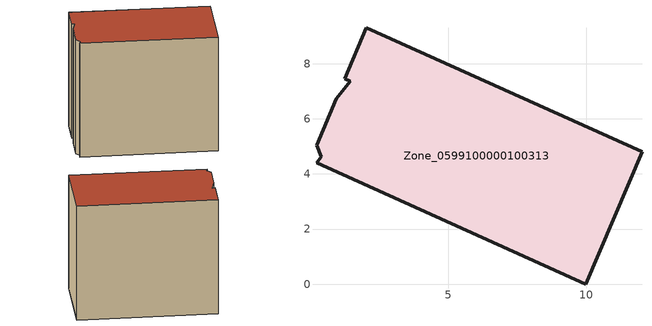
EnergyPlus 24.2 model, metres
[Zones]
Zone_0599100000100313
 floor ground (C_G): 10,0 0.23,4.41 0.39,4.62 0.22,5.04 0.94,6.73 1.45,7.37 1.25,7.46 2.04,9.3 12.03,4.8 z0
 wall outside (C_F): 12.03,4.8 2.04,9.3 1.25,7.46 1.45,7.37 0.94,6.73 0.22,5.04 0.39,4.62 0.23,4.41 10,0 12.03,4.8 z0:9.91
 roof outside (C_R): 0.23,4.41 10,0 12.03,4.8 2.04,9.3 1.25,7.46 1.45,7.37 0.94,6.73 0.22,5.04 0.39,4.62 z9.91
[BUILDING]
Pand.0599100000100313: North Axis=0; Terrain=City; Loads Convergence Tolerance Value=0.04; Temperature Convergence Tolerance Value=0.4; Solar Distribution=FullExterior; Maximum Number of Warmup Days=25; Minimum Number of Warmup Days=1
[Site:Location]
Rotterdam.The.Hague.AP_ZH_NLD Design_Conditions: Latitude=51.96; Longitude=4.45; Time Zone=1; Elevation=-4.5
[SITE:GROUNDTEMPERATURE:BUILDINGSURFACE]
18, 18, 18, 18, 18, 18, 18, 18, 18, 18, 18, 18
[MATERIAL] Thermal Absorptance=0.9; Solar Absorptance=0.7; Visible Absorptance=0.7
Name | Roughness | Thickness | Conductivity | Density | Specific Heat
G.TI.1946 | MediumSmooth | 0.15 | 1 | 540 | 1210
F.TI.1946 | Rough | 0.3 | 0.857143 | 1920 | 840
R.TI.1946 | MediumRough | 0.2 | 0.1 | 1500 | 1000
[CONSTRUCTION]
C_G: G.TI.1946
C_F: F.TI.1946
C_R: R.TI.1946
[ZONE]
Zone_0599100000100313: Type=1; Multiplier=1; Ceiling Height=Autocalculate; Volume=Autocalculate; Floor Area=autocalculate; Part of Total Floor Area=Yes
[ZONEINFILTRATION:DESIGNFLOWRATE]
Infil_Zone_0599100000100313: Zone or ZoneList or Space or SpaceList=Zone_0599100000100313; Schedule=AlwaysOn; Design Flow Rate Calculation Method=Flow/Area; Flow Rate per Floor Area=0.003; Constant Term Coefficient=1; Temperature Term Coefficient=0; Velocity Term Coefficient=0; Velocity Squared Term Coefficient=0
[HVACTEMPLATE:ZONE:IDEALLOADSAIRSYSTEM]
Zone_0599100000100313: Maximum Heating Supply Air Temperature=50; Minimum Cooling Supply Air Temperature=13; Maximum Heating Supply Air Humidity Ratio=0.0156; Minimum Cooling Supply Air Humidity Ratio=0.0077; Heating Limit=NoLimit; Cooling Limit=NoLimit; Dehumidification Control Type=ConstantSensibleHeatRatio; Cooling Sensible Heat Ratio=0.7; Dehumidification Setpoint=60; Humidification Control Type=None; Humidification Setpoint=30; Outdoor Air Method=None; Outdoor Air Flow Rate per Person=0.00944; Outdoor Air Flow Rate per Zone Floor Area=0; Outdoor Air Flow Rate per Zone=0; Demand Controlled Ventilation Type=None; Outdoor Air Economizer Type=NoEconomizer; Heat Recovery Type=None; Sensible Heat Recovery Effectiveness=0.7; Latent Heat Recovery Effectiveness=0.65
[ZONECONTROL:THERMOSTAT]
ThermostatControl_Zone_0599100000100313: Zone or ZoneList=Zone_0599100000100313; Control Type Schedule=DualSetpointControlType; Control 1=Thermostat_Zone_0599100000100313; Temperature Difference Between Cutout And Setpoint=0
[THERMOSTATSETPOINT:DUALSETPOINT]
Thermostat_Zone_0599100000100313: Heating Setpoint Temperature Schedule=HeatingSetpoint_Zone_0599100000100313; Cooling Setpoint Temperature Schedule=CoolingSetpoint_Zone_0599100000100313
[SCHEDULE:COMPACT]
HeatingSetpoint_Zone_0599100000100313: Through: 12/31, For: AllDays, Until: 24:00, 21
CoolingSetpoint_Zone_0599100000100313: Through: 12/31, For: AllDays, Until: 24:00, 24
DualSetpointControlType: Through: 12/31, For: AllDays, Until: 24:00, 4
AlwaysOn: Through: 12/31, For: AllDays, Until: 24:00, 1
